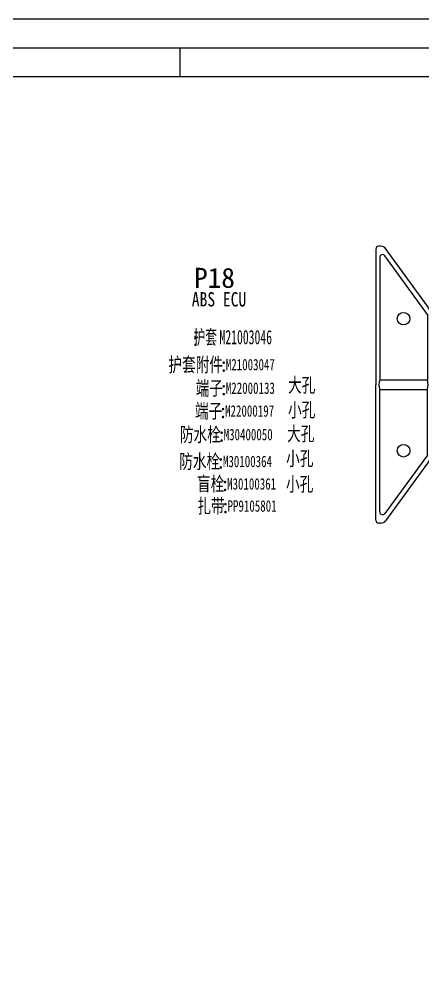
# Model space of a CAD drawing. Header units: millimetres. Extents: x -2653 to 6698, y -4403 to -42.
# Drawn here: x 206.5 to 277, y -505.8 to -337.3 of the extents above; entities that cross this region are included whole.
import ezdxf
from ezdxf.enums import TextEntityAlignment as Align

# ---------------------------------------------------------------- set-up
doc = ezdxf.new("R2010")
doc.units = ezdxf.units.MM
doc.header["$MEASUREMENT"] = 0
for name, color, linetype in [('4', 4, 'Continuous'), ('文字', 3, 'Continuous'), ('轮廓线', 7, 'Continuous'), ('连接器-供应商', 43, 'Continuous'), ('连接器-功能', 63, 'Continuous'), ('连接器-名称', 53, 'Continuous'), ('连接器-编码', 52, 'Continuous'), ('附件-供应商', 43, 'Continuous'), ('附件-名称', 53, 'Continuous'), ('附件-数量', 21, 'Continuous'), ('附件-编码', 52, 'Continuous')]:
    doc.layers.add(name, color=color, linetype=linetype)
for name, color, linetype, plot in [('连接器-不打印', 1, 'Continuous', False), ('连接器-位置', 12, 'Continuous', False), ('附件-不打印', 2, 'Continuous', False)]:
    doc.layers.add(name, color=color, linetype=linetype, plot=plot)
doc.styles.add('CL', font='', dxfattribs={"height": 2})
doc.styles.add('灯泡', font='', dxfattribs={"width": 0.7})
doc.styles.get('CL').set_extended_font_data('SimSun')
doc.styles.get('灯泡').set_extended_font_data('NSimSun')

# ---------------------------------------------------------------- blocks, each defined once
blk = doc.blocks.new('06A0TK')
blk.add_line((420, 836), (420, 831))
for points in [[(0, 0), (1189, 0), (1189, 841), (0, 841)], [(1184, 5), (20, 5), (20, 836), (1184, 836)]]:
    blk.add_lwpolyline(points, close=True)
at = {"layer": '4'}
blk.add_lwpolyline([(1179, 10), (25, 10), (25, 831), (1179, 831)], close=True, dxfattribs=at)
blk = doc.blocks.new('图框')
at = {"color": 0}
blk.add_blockref('06A0TK', (-348, 0), dxfattribs=at)
at = {"color": 0, "style": '灯泡', "flags": 12}
blk.add_attdef('线束型号', text='', height=4, dxfattribs=at).set_placement((798.5, 45), align=Align.MIDDLE_CENTER)
at = {"color": 0, "style": '灯泡', "width": 0.9, "flags": 12}
for tag, height, p in [('线束名称', 5, (733.5, 40)), ('适用车型', 3, (808.5, 37.5)), ('方案号', 3, (808.5, 32.5)), ('图纸日期', 3, (808.5, 27.5)), ('通知书', 3, (808.5, 22.5)), ('公司名', 5, (728.5, 20)), ('识别号', 3, (808.5, 17.5)), ('图幅', 3, (789.75, 12.5)), ('质量', 3, (822.25, 12.5))]:
    blk.add_attdef(tag, text='', height=height, dxfattribs=at).set_placement(p, align=Align.MIDDLE_CENTER)
blk = doc.blocks.new('连接器')
at = {"layer": '文字', "style": 'CL'}
blk.add_text(':', height=2.5, dxfattribs=at).set_placement((-3.93, -4.36), align=Align.MIDDLE_CENTER)
at = {"layer": '连接器-不打印', "color": 2, "style": 'CL', "width": 0.6, "flags": 5}
for tag, p in [('供方编码', (-7.19, -6.29)), ('数量', (-5.12, -5.84))]:
    blk.add_attdef(tag, text='', height=0.2, dxfattribs=at).set_placement(p, align=Align.MIDDLE_LEFT)
at = {"layer": '连接器-不打印', "color": 3, "style": 'CL', "width": 0.6, "flags": 5}
for tag, p in [('工位', (-7.19, -5.84)), ('规格', (-2.94, -5.84))]:
    blk.add_attdef(tag, text='', height=0.2, dxfattribs=at).set_placement(p, align=Align.MIDDLE_LEFT)
at = {"layer": '连接器-不打印', "color": 1, "style": 'CL', "width": 0.6, "flags": 5}
for tag, p in [('选项', (-7.19, -6.06)), ('备注', (-2.94, -6.06))]:
    blk.add_attdef(tag, text='', height=0.2, dxfattribs=at).set_placement(p, align=Align.MIDDLE_LEFT)
at = {"layer": '连接器-不打印', "color": 1, "style": 'CL', "width": 0.6, "flags": 1}
for tag, p in [('加余量', (-4.97, -6.06)), ('单位', (-4.97, -6.29)), ('自带线', (-2.77, -6.29))]:
    blk.add_attdef(tag, text='', height=0.2, dxfattribs=at).set_placement(p, align=Align.MIDDLE_CENTER)
at = {"layer": '连接器-位置', "color": 1, "style": 'CL', "flags": 4}
blk.add_attdef('位置', text='', height=3.5, dxfattribs=at).set_placement((-4.41, 2.42), align=Align.MIDDLE_CENTER)
at = {"layer": '连接器-供应商', "color": 3, "style": 'CL', "width": 0.6, "flags": 4}
blk.add_attdef('供应商', text='', height=2.5, dxfattribs=at).set_placement((-16.81, -4.38), align=Align.MIDDLE_RIGHT)
at = {"layer": '连接器-功能', "color": 3, "style": 'CL', "width": 0.8, "flags": 4}
blk.add_attdef('功能', text='', height=2.5, dxfattribs=at).set_placement((-4.34, -1.26), align=Align.MIDDLE_CENTER)
at = {"layer": '连接器-名称', "color": 3, "style": 'CL', "width": 0.6, "flags": 4}
blk.add_attdef('名称', text='', height=2.5, dxfattribs=at).set_placement((-4.1, -4.36), align=Align.MIDDLE_RIGHT)
at = {"layer": '连接器-编码', "color": 2, "style": 'CL', "width": 0.6, "flags": 4}
blk.add_attdef('编码', text='', height=2.5, dxfattribs=at).set_placement((-3.66, -4.36), align=Align.MIDDLE_LEFT)
blk = doc.blocks.new('附件')
at = {"layer": '文字', "color": 3, "style": 'CL'}
blk.add_text(':', height=2.5, dxfattribs=at).set_placement((-3.79, -0.38), align=Align.MIDDLE_CENTER)
at = {"layer": '附件-不打印', "color": 3, "style": 'CL', "width": 0.7, "flags": 5}
for tag, p in [('供方编码', (-8.49, -1.62)), ('范围', (-8.49, -1.32)), ('工位', (-6.9, -1.32)), ('位置', (-5.31, -1.32))]:
    blk.add_attdef(tag, text='', height=0.2, dxfattribs=at).set_placement(p, align=Align.MIDDLE_CENTER)
at = {"layer": '附件-不打印', "color": 1, "style": 'CL'}
for tag, width, flags, p in [('选项', 0.7, 13, (-6.9, -1.62)), ('备注', 0.7, 5, (-5.31, -1.62)), ('规格', 0.7, 5, (-3.72, -1.62)), ('单位', 0.6, 1, (-3.72, -1.32))]:
    blk.add_attdef(tag, text='', height=0.2, dxfattribs=dict(at, width=width, flags=flags)).set_placement(p, align=Align.MIDDLE_CENTER)
at = {"layer": '附件-供应商', "color": 3, "style": 'CL', "width": 0.7, "flags": 8}
blk.add_attdef('供应商', text='', height=2.5, dxfattribs=at).set_placement((-13.4, -0.42), align=Align.MIDDLE_RIGHT)
at = {"layer": '附件-名称', "color": 3, "style": 'CL', "width": 0.7, "flags": 4}
blk.add_attdef('名称', text='', height=2.5, dxfattribs=at).set_placement((-3.92, -0.38), align=Align.MIDDLE_RIGHT)
at = {"layer": '附件-数量', "color": 2, "style": 'CL', "width": 0.7, "flags": 2}
blk.add_attdef('*', text='', height=1, dxfattribs=at).set_placement((15.72, -0.38), align=Align.MIDDLE_CENTER)
at = {"layer": '附件-数量', "color": 2, "style": 'CL', "width": 0.7, "flags": 4}
blk.add_attdef('数量', text='', height=1.2, dxfattribs=at).set_placement((16.07, -0.38), align=Align.MIDDLE_LEFT)
at = {"layer": '附件-编码', "color": 2, "style": 'CL', "width": 0.7, "flags": 4}
blk.add_attdef('编码', text='', height=2.5, dxfattribs=at).set_placement((-3.65, -0.38), align=Align.MIDDLE_LEFT)
blk = doc.blocks.new('368482-2出线视图')
at = {"layer": '轮廓线', "lineweight": -3}
for p, q in [((-57.69, 28.93), (-57.69, 5.24)), ((-56.79, 29.43), (-57.19, 29.43)), ((-48.67, 18.95), (-55.98, 29.01)), ((-57, 27.46), (-57, 6.1)), ((-48.67, 17.53), (-56.1, 27.75)), ((-39.73, 28.55), (-35.62, 28.55)), ((-39.73, -18.07), (-39.73, 28.55)), ((-34.62, 27.55), (-34.62, 24.59)), ((-1.78, 24.59), (-1.78, 26.75)), ((-1.78, 26.75), (2.55, 26.75)), ((6.89, 26.75), (2.55, 26.75)), ((6.89, 24.59), (6.89, 26.75)), ((34.48, 24.59), (34.48, 26.75)), ((34.48, 26.75), (38.81, 26.75)), ((43.15, 26.75), (38.81, 26.75)), ((43.15, 24.59), (43.15, 26.75)), ((70.74, 24.59), (70.74, 26.75)), ((70.74, 26.75), (75.07, 26.75)), ((79.41, 26.75), (75.07, 26.75)), ((79.41, 24.59), (79.41, 26.75)), ((-34.62, 24.59), (-37.23, 24.59)), ((-37.23, 24.59), (-37.23, 19.03)), ((-33.7, 24.59), (111.33, 24.59)), ((111.33, 24.59), (111.33, 23.57)), ((116.62, 23.11), (120.03, 23.11)), ((120.03, 18.49), (116.62, 23.11)), ((120.03, 23.11), (120.03, 18.49)), ((-37.23, 19.03), (-34.62, 19.03)), ((-34.62, 19.03), (-34.62, -8.55)), ((-48.67, 17.53), (-48.67, 6.1)), ((70.99, 17.04), (84.99, 17.04)), ((70.99, 7.04), (70.99, 17.04)), ((84.99, 17.04), (84.99, 7.04)), ((71.99, 8.04), (71.99, 16.04)), ((71.99, 16.04), (83.99, 16.04)), ((83.99, 16.04), (83.99, 8.04)), ((94.71, 16.04), (106.71, 16.04)), ((94.71, 8.04), (94.71, 16.04)), ((106.71, 16.04), (106.71, 8.04)), ((-39.73, 13.83), (-47.99, 13.83)), ((-47.99, 13.83), (-47.99, -3.35)), ((119.8, 13.96), (119.8, -3.48)), ((84.99, 7.04), (70.99, 7.04)), ((83.99, 8.04), (71.99, 8.04)), ((106.71, 8.04), (94.71, 8.04)), ((-57.69, -18.45), (-57.69, 5.24)), ((-57, 6.1), (-48.67, 6.1)), ((-57, 4.38), (-48.67, 4.38)), ((-57, -16.98), (-57, 4.38)), ((-48.67, -7.05), (-48.67, 4.38)), ((71.99, 1.13), (83.99, 1.13)), ((71.99, -6.87), (71.99, 1.13)), ((83.99, 1.13), (83.99, -6.87)), ((94.71, 1.13), (106.71, 1.13)), ((94.71, -6.87), (94.71, 1.13)), ((106.71, 1.13), (106.71, -6.87)), ((-39.73, -3.35), (-47.99, -3.35)), ((-48.67, -7.05), (-56.1, -17.28)), ((83.99, -6.87), (71.99, -6.87)), ((106.71, -6.87), (94.71, -6.87)), ((120.03, -8.02), (116.62, -12.63)), ((120.03, -12.63), (120.03, -8.02)), ((-48.67, -8.47), (-55.98, -18.53)), ((-37.23, -14.11), (-37.23, -8.55)), ((-37.23, -8.55), (-34.62, -8.55)), ((111.33, -14.11), (111.33, -13.1)), ((116.62, -12.63), (120.03, -12.63)), ((-34.62, -14.11), (-37.23, -14.11)), ((-34.62, -14.11), (-34.62, -17.07)), ((111.33, -14.11), (-33.7, -14.11)), ((-1.78, -14.11), (-1.78, -16.28)), ((6.89, -14.11), (6.89, -16.28)), ((34.48, -14.11), (34.48, -16.28)), ((43.15, -14.11), (43.15, -16.28)), ((70.74, -14.11), (70.74, -16.28)), ((79.41, -14.11), (79.41, -16.28)), ((-1.78, -16.28), (2.55, -16.28)), ((6.89, -16.28), (2.55, -16.28)), ((34.48, -16.28), (38.81, -16.28)), ((43.15, -16.28), (38.81, -16.28)), ((70.74, -16.28), (75.07, -16.28)), ((79.41, -16.28), (75.07, -16.28)), ((-35.62, -18.07), (-39.73, -18.07)), ((-56.79, -18.95), (-57.19, -18.95))]:
    blk.add_line(p, q, dxfattribs=at)
for points in [[(-33.7, 28.55), (120.86, 28.55), (120.86, -18.07), (-33.7, -18.07)], [(93.71, 17.04), (107.71, 17.04), (107.71, 7.04), (93.71, 7.04)], [(-24.66, 8.2), (-12.66, 8.2), (-12.66, 16.2), (-24.66, 16.2)], [(-12.66, 8.2), (-0.66, 8.2), (-0.66, 16.2), (-12.66, 16.2)], [(-0.66, 8.2), (11.34, 8.2), (11.34, 16.2), (-0.66, 16.2)], [(11.34, 8.2), (23.34, 8.2), (23.34, 16.2), (11.34, 16.2)], [(23.34, 8.2), (35.34, 8.2), (35.34, 16.2), (23.34, 16.2)], [(35.34, 8.2), (47.34, 8.2), (47.34, 16.2), (35.34, 16.2)], [(47.34, 8.2), (59.34, 8.2), (59.34, 16.2), (47.34, 16.2)], [(-18.22, 0.2), (-6.22, 0.2), (-6.22, 8.2), (-18.22, 8.2)], [(-6.22, 0.2), (5.78, 0.2), (5.78, 8.2), (-6.22, 8.2)], [(5.78, 0.2), (17.78, 0.2), (17.78, 8.2), (5.78, 8.2)], [(17.78, 0.2), (29.78, 0.2), (29.78, 8.2), (17.78, 8.2)], [(29.78, 0.2), (41.78, 0.2), (41.78, 8.2), (29.78, 8.2)], [(41.78, 0.2), (53.78, 0.2), (53.78, 8.2), (41.78, 8.2)], [(53.78, 0.2), (65.78, 0.2), (65.78, 8.2), (53.78, 8.2)], [(70.99, 2.13), (84.99, 2.13), (84.99, -7.87), (70.99, -7.87)], [(93.71, 2.13), (107.71, 2.13), (107.71, -7.87), (93.71, -7.87)], [(-24.66, -7.8), (-12.66, -7.8), (-12.66, 0.2), (-24.66, 0.2)], [(-12.66, -7.8), (-0.66, -7.8), (-0.66, 0.2), (-12.66, 0.2)], [(-0.66, -7.8), (11.34, -7.8), (11.34, 0.2), (-0.66, 0.2)], [(11.34, -7.8), (23.34, -7.8), (23.34, 0.2), (11.34, 0.2)], [(23.34, -7.8), (35.34, -7.8), (35.34, 0.2), (23.34, 0.2)], [(35.34, -7.8), (47.34, -7.8), (47.34, 0.2), (35.34, 0.2)], [(47.34, -7.8), (59.34, -7.8), (59.34, 0.2), (47.34, 0.2)]]:
    blk.add_lwpolyline(points, close=True, dxfattribs=at)
for centre, radius in [((-52.84, 16.78), 1.1), ((-43.86, 9.01), 1.45), ((-43.86, 1.47), 1.45), ((-52.84, -6.3), 1.1)]:
    blk.add_circle(centre, radius, dxfattribs=at)
for centre, radius, start, end in [((-57.19, 28.93), 0.5, 90, 180), ((-56.79, 28.43), 1, 35.9819, 90), ((-56.5, 27.46), 0.5, 35.9819, 180), ((-35.62, 27.55), 1, 0, 90), ((108.85, 12.86), 11, 5.7492, 76.9774), ((-54.56, 5.24), 2.59, 160.7028, 199.2972), ((-51.12, 5.24), 2.59, 340.7028, 19.2972), ((108.85, -2.38), 11, 283.0226, 354.2508), ((-57.19, -18.45), 0.5, 180, 270), ((-56.5, -16.98), 0.5, 180, 324.0181), ((-35.62, -17.07), 1, 270, 0), ((-56.79, -17.95), 1, 270, 324.0181)]:
    blk.add_arc(centre, radius, start, end, dxfattribs=at)
for points in [[(-39.73, 21.58), (-40.74, 19.48), (-43.99, 13.48), (-47.02, 16.34), (-48.67, 18.95)], [(-39.73, -11.1), (-40.74, -9), (-43.99, -3), (-47.02, -5.86), (-48.67, -8.47)]]:
    blk.add_open_spline(points, degree=3, knots=[0, 0, 0, 0, 6.969569, 15.149417, 15.149417, 15.149417, 15.149417], dxfattribs=at)
at = {"lineweight": -3, "char_height": 1.5, "width": 4.4729, "attachment_point": 1, "style": '灯泡'}
for s, insert in [('11', (-24, 16)), ('10', (-12, 16)), ('9', (0, 16)), ('8', (12, 16)), ('7', (24, 16)), ('6', (36, 16)), ('5', (48, 16)), ('2', (72.44, 15.95)), ('1', (95.2, 15.83)), ('18', (-17.55, 8)), ('17', (-5.55, 8)), ('16', (6.45, 8)), ('15', (18.45, 8)), ('14', (30.45, 8)), ('13', (42.45, 8)), ('12', (54.45, 8)), ('4', (72.51, 1.05)), ('3', (95.24, 0.96)), ('25', (-24, 0)), ('24', (-12, 0)), ('23', (0, 0)), ('22', (12, 0)), ('21', (24, 0)), ('20', (36, 0)), ('19', (48, 0))]:
    blk.add_mtext(s, dxfattribs=dict(at, insert=insert))

msp = doc.modelspace()

# ---------------------------------------------------------------- block references
msp.add_blockref('图框', (162.57, -1178.27))
at = {"lineweight": -3}
msp.add_blockref('368482-2出线视图', (326.53, -406.35), dxfattribs=at)
ref = msp.add_blockref('连接器', (241.23, -388.72), dxfattribs=at)
ref.add_attrib('位置', 'P18', dxfattribs={"layer": '连接器-位置', "color": 1, "height": 3.5, "style": 'CL', "flags": 8}).set_placement((240.63, -382.44), align=Align.MIDDLE_CENTER)
ref.add_attrib('功能', 'ABS ECU', dxfattribs={"layer": '连接器-功能', "color": 3, "height": 2.5, "style": 'CL', "width": 0.8, "flags": 8}).set_placement((236.65, -386.19), align=Align.MIDDLE_LEFT)
ref.add_attrib('名称', '护套', dxfattribs={"layer": '连接器-名称', "color": 3, "height": 2.5, "style": 'CL', "width": 0.6, "flags": 8}).set_placement((241.06, -392.8), align=Align.MIDDLE_RIGHT)
ref.add_attrib('编码', 'M21003046', dxfattribs={"layer": '连接器-编码', "color": 7, "height": 2.5, "style": 'CL', "width": 0.6}).set_placement((241.5, -392.8), align=Align.MIDDLE_LEFT)
at = {"color": 4}
ref = msp.add_blockref('附件', (246.03, -397.22), dxfattribs=at)
ref.add_attrib('名称', '护套附件', dxfattribs={"layer": '附件-名称', "color": 3, "height": 2.5, "style": 'CL', "width": 0.7, "flags": 8}).set_placement((242.11, -397.6), align=Align.MIDDLE_RIGHT)
ref.add_attrib('编码', 'M21003047', dxfattribs={"layer": '附件-编码', "color": 2, "height": 2, "style": 'CL', "width": 0.7}).set_placement((242.61, -397.6), align=Align.MIDDLE_LEFT)
ref = msp.add_blockref('附件', (246.03, -401.33), dxfattribs=at)
ref.add_attrib('名称', '端子', dxfattribs={"layer": '附件-名称', "color": 3, "height": 2.5, "style": 'CL', "width": 0.7, "flags": 8}).set_placement((242.11, -401.71), align=Align.MIDDLE_RIGHT)
ref.add_attrib('编码', 'M22000133', dxfattribs={"layer": '附件-编码', "color": 2, "height": 2, "style": 'CL', "width": 0.7}).set_placement((242.61, -401.71), align=Align.MIDDLE_LEFT)
ref = msp.add_blockref('附件', (245.91, -405.32), dxfattribs=at)
ref.add_attrib('名称', '端子', dxfattribs={"layer": '附件-名称', "color": 3, "height": 2.5, "style": 'CL', "width": 0.7, "flags": 8}).set_placement((241.98, -405.7), align=Align.MIDDLE_RIGHT)
ref.add_attrib('编码', 'M22000197', dxfattribs={"layer": '附件-编码', "color": 2, "height": 2, "style": 'CL', "width": 0.7}).set_placement((242.48, -405.7), align=Align.MIDDLE_LEFT)
ref = msp.add_blockref('附件', (245.66, -409.44), dxfattribs=at)
ref.add_attrib('名称', '防水栓', dxfattribs={"layer": '附件-名称', "color": 3, "height": 2.5, "style": 'CL', "width": 0.7, "flags": 8}).set_placement((241.73, -409.82), align=Align.MIDDLE_RIGHT)
ref.add_attrib('编码', 'M30400050', dxfattribs={"layer": '附件-编码', "color": 2, "height": 2, "style": 'CL', "width": 0.7}).set_placement((242.23, -409.82), align=Align.MIDDLE_LEFT)
ref = msp.add_blockref('附件', (245.53, -414.13), dxfattribs=at)
ref.add_attrib('名称', '防水栓', dxfattribs={"layer": '附件-名称', "color": 3, "height": 2.5, "style": 'CL', "width": 0.7, "flags": 8}).set_placement((241.61, -414.51), align=Align.MIDDLE_RIGHT)
ref.add_attrib('编码', 'M30100364', dxfattribs={"layer": '附件-编码', "color": 2, "height": 2, "style": 'CL', "width": 0.7}).set_placement((242.11, -414.51), align=Align.MIDDLE_LEFT)
ref = msp.add_blockref('附件', (246.26, -418.06))
ref.add_attrib('名称', '盲栓', dxfattribs={"layer": '附件-名称', "color": 3, "height": 2.5, "style": 'CL', "width": 0.7, "flags": 8}).set_placement((242.33, -418.44), align=Align.MIDDLE_RIGHT)
ref.add_attrib('编码', 'M30100361', dxfattribs={"layer": '附件-编码', "color": 2, "height": 2, "style": 'CL', "width": 0.7}).set_placement((242.83, -418.44), align=Align.MIDDLE_LEFT)
ref = msp.add_blockref('附件', (246.33, -421.92))
ref.add_attrib('名称', '扎带', dxfattribs={"layer": '附件-名称', "color": 3, "height": 2.5, "style": 'CL', "width": 0.7, "flags": 8}).set_placement((242.41, -422.3), align=Align.MIDDLE_RIGHT)
ref.add_attrib('编码', 'PP9105801', dxfattribs={"layer": '附件-编码', "color": 2, "height": 2, "style": 'CL', "width": 0.7}).set_placement((242.91, -422.3), align=Align.MIDDLE_LEFT)

# ---------------------------------------------------------------- texts
at = {"layer": '轮廓线', "lineweight": 0, "char_height": 2.5, "width": 6.1241, "attachment_point": 1, "style": '灯泡'}
for s, insert in [('大孔', (253.49, -399.92)), ('小孔', (253.49, -404.25)), ('大孔', (253.32, -408.41)), ('小孔', (253.15, -412.75)), ('小孔', (253.13, -417.21))]:
    msp.add_mtext(s, dxfattribs=dict(at, insert=insert))

doc.saveas('drawing.dxf')
